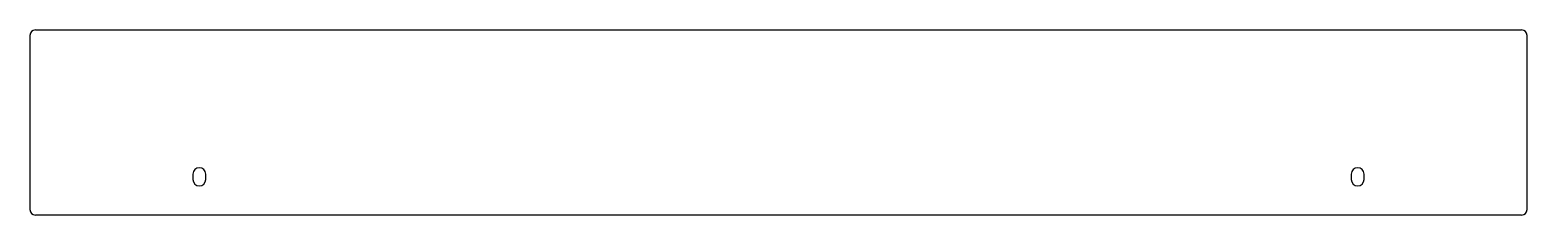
# Model space of a CAD drawing. Header units: millimetres. Extents: x 0 to 822, y 0 to 102.
import ezdxf

# ---------------------------------------------------------------- set-up
doc = ezdxf.new("R2010")
doc.units = ezdxf.units.MM

msp = doc.modelspace()

# ---------------------------------------------------------------- linework, layer by layer
at = {"color": 7, "linetype": 'Continuous', "lineweight": 25}
for p, q in [((0, 98.8), (0, 3)), ((3, 101.8), (819, 101.8)), ((822, 3), (822, 98.8)), ((89.5, 22.56), (89.5, 19.56)), ((96.5, 19.56), (96.5, 22.56)), ((725.5, 22.56), (725.5, 19.56)), ((732.5, 19.56), (732.5, 22.56)), ((819, 0), (3, 0))]:
    msp.add_line(p, q, dxfattribs=at)
for centre, radius, start, end in [((3, 98.8), 3, 90, 180), ((819, 98.8), 3, 0, 90), ((93, 22.56), 3.5, 0, 180), ((729, 22.56), 3.5, 0, 180), ((93, 19.56), 3.5, 180, 0), ((729, 19.56), 3.5, 180, 0), ((3, 3), 3, 180, 270), ((819, 3), 3, 270, 0)]:
    msp.add_arc(centre, radius, start, end, dxfattribs=at)

doc.saveas('drawing.dxf')
